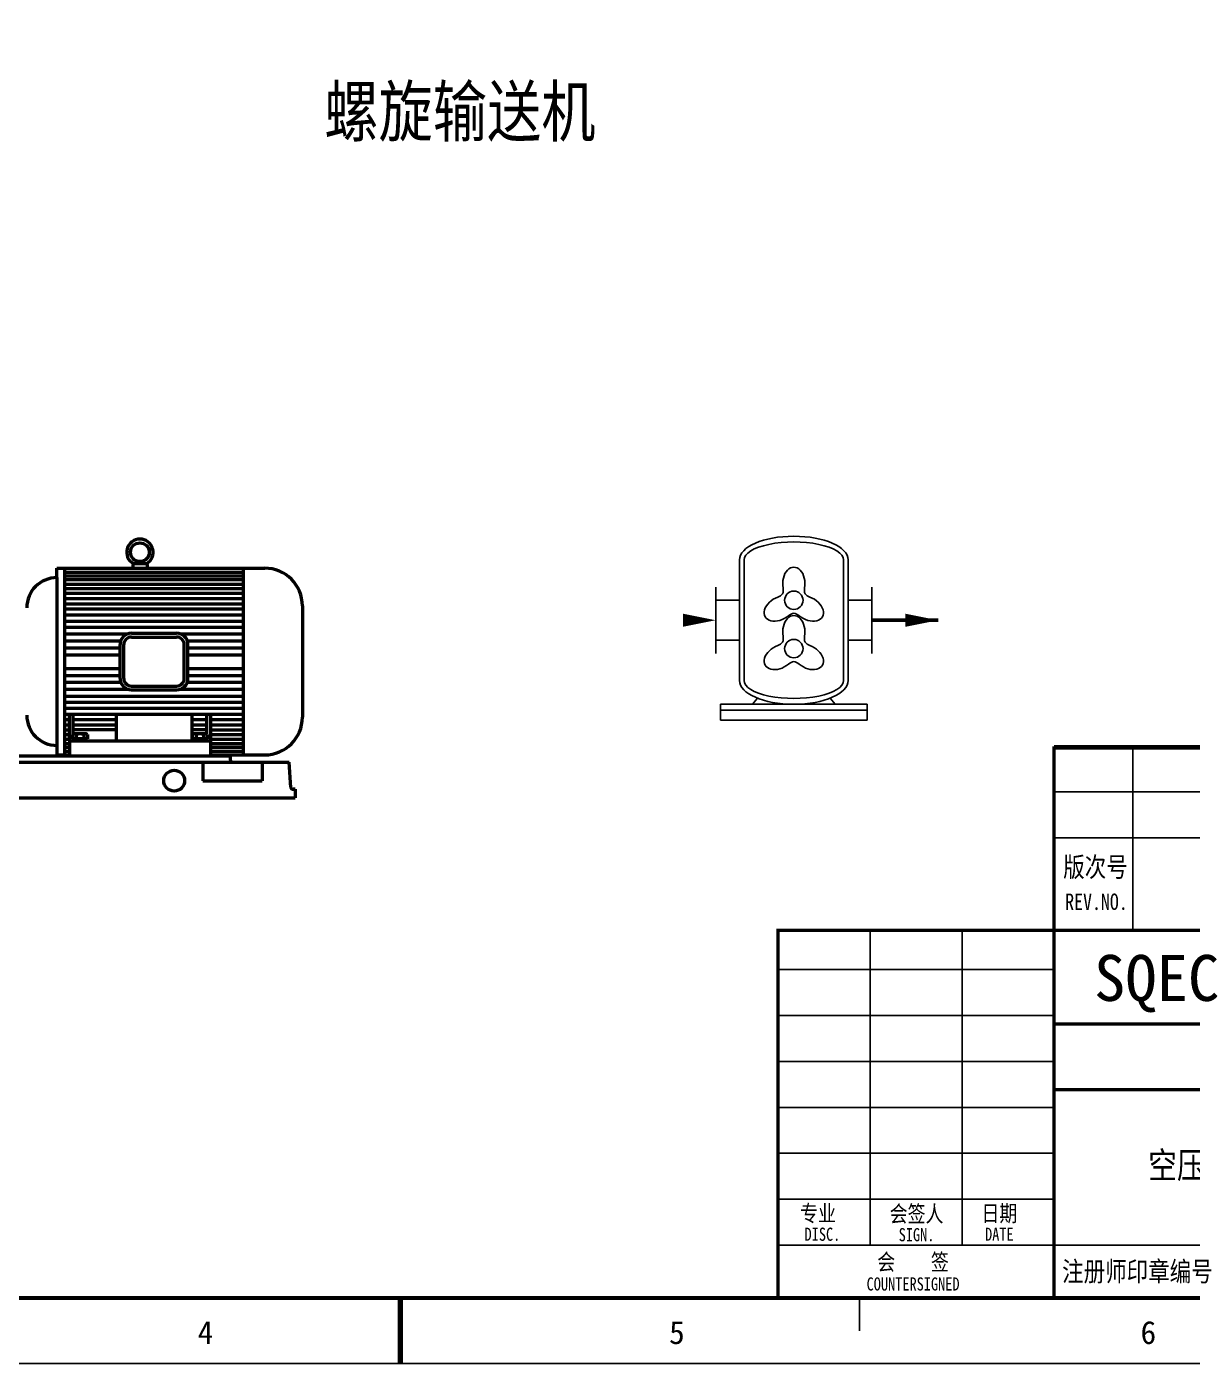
# Model space of a CAD drawing. Header units: millimetres. Extents: x 9671 to 25689, y -17516 to -2951.
# Drawn here: x 23860.8 to 24038.2, y -4598.2 to -4394.4 of the extents above; entities that cross this region are included whole.
import ezdxf
from ezdxf.enums import TextEntityAlignment as Align

# ---------------------------------------------------------------- set-up
doc = ezdxf.new("R2010")
doc.units = ezdxf.units.MM
doc.layers.add('arrow', color=7, linetype='Continuous')
doc.layers.add('图层1', color=1, linetype='Continuous')
doc.layers.add('粗实线', color=7, linetype='Continuous', lineweight=50)
doc.styles.add('QSDI', font='SimSun.ttf', dxfattribs={"width": 0.8})

# ---------------------------------------------------------------- blocks, each defined once
blk = doc.blocks.new('2#图框，横')
for p, q in [((8152.07, 10), (8152.07, 5)), ((8371.69, 0), (7777.69, 0)), ((7951.69, 0), (8371.69, 0))]:
    blk.add_line(p, q)
blk.add_lwpolyline([(7802.69, 10, 1, 1, 0), (7802.69, 410, 0.6, 0.6, 0), (8361.69, 410, 0.6, 0.6, 0), (8361.69, 10, 0.6, 0.6, 0)], format="xyseb", close=True)
for const_width in [0.8, 0.5]:
    blk.add_lwpolyline([(8082.19, 10), (8082.19, 0)], dxfattribs=dict(const_width=const_width))
at = {"style": 'QSDI'}
for s, p in [('4', (8051.36, 2.98)), ('5', (8123.11, 2.98)), ('6', (8194.86, 2.98))]:
    blk.add_text(s, height=3.5, dxfattribs=at).set_placement(p)
blk = doc.blocks.new('1#图签 分单元')
at = {"linetype": 'Continuous'}
blk.add_line((1975.77, -263.93), (2155.77, -263.93), dxfattribs=at)
for p, q in [((1987.77, -291.93), (1987.77, -264.26)), ((1975.77, -270.93), (2155.77, -270.93)), ((1975.77, -277.93), (2155.77, -277.93)), ((1947.77, -291.99), (1947.77, -339.93)), ((1961.77, -291.99), (1961.77, -339.93)), ((1933.77, -297.93), (1975.77, -297.93)), ((1933.77, -304.93), (1975.77, -304.93)), ((1933.77, -311.93), (1975.77, -311.93)), ((1933.77, -318.93), (1975.77, -318.93)), ((1933.77, -325.93), (1975.77, -325.93)), ((1933.77, -332.93), (1975.77, -332.93)), ((1933.77, -339.93), (2155.77, -339.93)), ((1933.77, -347.93), (2155.77, -347.93))]:
    blk.add_line(p, q)
at = {"linetype": 'Continuous', "const_width": 0.5}
for points in [[(2155.77, -264.26), (1975.77, -264.26), (1975.77, -291.99)], [(1975.77, -291.99), (1933.77, -291.99), (1933.77, -347.93)], [(2155.77, -291.99), (1975.77, -291.99), (1975.77, -347.93)], [(1975.77, -306.23), (2155.77, -306.23)], [(1975.77, -316.23), (2102.77, -316.23)]]:
    blk.add_lwpolyline(points, dxfattribs=at)
at = {"style": 'QSDI', "width": 0.8}
for s, height, p in [('版次号', 3, (1982.07, -283.85)), ('专业', 2.5, (1939.85, -336.31)), ('会签人', 2.5, (1954.84, -336.38)), ('日期', 2.5, (1967.44, -336.31)), ('会    签', 2.5, (1954.31, -343.71))]:
    blk.add_text(s, height=height, dxfattribs=at).set_placement(p, align=Align.CENTER)
at = {"linetype": 'Continuous', "style": 'QSDI', "width": 0.8}
for s, height, p in [('REV.NO.', 2.5, (1982.22, -288.89)), ('DISC.', 2, (1940.51, -339.24)), ('SIGN.', 2, (1954.84, -339.31)), ('DATE', 2, (1967.44, -339.24)), ('COUNTERSIGNED', 2, (1954.31, -346.81))]:
    blk.add_text(s, height=height, dxfattribs=at).set_placement(p, align=Align.CENTER)
at = {"style": 'QSDI'}
blk.add_text('SQEC', height=7, dxfattribs=at).set_placement((1991.38, -299.24), align=Align.MIDDLE_CENTER)
at = {"style": 'QSDI', "width": 0.8}
blk.add_text('注册师印章编号', height=3, dxfattribs=at).set_placement((1988.45, -343.83), align=Align.MIDDLE)
for tag, height, p in [('建设单位名称', 4, (2039.43, -311.43)), ('1', 3.5, (2138.79, -310.42)), ('2', 3.5, (2138.79, -318.85)), ('项目或装置名称', 4, (2040.3, -321.37)), ('单元名称', 4, (2040.3, -327.75)), ('3', 3.5, (2138.79, -327.21)), ('XXX图', 4, (2039.89, -334.37)), ('4', 3.5, (2138.79, -335.63)), ('2011年', 2.5, (2054.08, -343.96)), ('6', 3.5, (2138.79, -343.93)), ('1', 2.5, (2073.9, -344.2)), ('1', 2.5, (2093.27, -344.2))]:
    blk.add_attdef(tag, text='', height=height, dxfattribs=at).set_placement(p, align=Align.MIDDLE_CENTER)

msp = doc.modelspace()

# ---------------------------------------------------------------- linework, layer by layer
at = {"color": 2}
for centre in [(23977.54, -4481.67), (23977.54, -4489.03)]:
    msp.add_circle(centre, 1.4, dxfattribs=at)
for centre, start, end in [((23974.14, -4480.11), 341.342, 10.1423), ((23980.94, -4480.11), 169.8579, 198.6587), ((23974.49, -4479.5), 289.8575, 318.6567), ((23980.59, -4479.5), 221.3433, 250.1425), ((23977.88, -4485.4), 100.8871, 129.9465), ((23977.2, -4485.4), 50.0536, 79.1133), ((23974.49, -4486.86), 289.8575, 318.6567), ((23974.14, -4487.47), 341.342, 10.1423), ((23980.94, -4487.47), 169.8579, 198.6587), ((23980.59, -4486.86), 221.3433, 250.1425), ((23977.88, -4492.76), 100.8871, 129.9465), ((23977.2, -4492.76), 50.0536, 79.1133)]:
    msp.add_arc(centre, 1.79, start, end, dxfattribs=at)
for centre, major_axis, ratio, start_param, end_param in [((23977.54, -4479.15), (0, 2.52), 0.672047, 4.452247, 8.114143), ((23975.36, -4482.93), (2.18, 1.26), 0.672053, 1.310642, 4.967646), ((23979.72, -4482.93), (-2.18, 1.26), 0.672052, 1.315543, 4.972544), ((23977.54, -4486.51), (0, 2.52), 0.672047, 4.452247, 8.114143), ((23975.36, -4490.29), (2.18, 1.26), 0.672053, 1.310642, 4.967646), ((23979.72, -4490.29), (-2.18, 1.26), 0.672052, 1.315543, 4.972544)]:
    msp.add_ellipse(centre, major_axis=major_axis, ratio=ratio, start_param=start_param, end_param=end_param, dxfattribs=at)
at = {"layer": 'arrow', "color": 2}
for points in [[(23965.65, -4484.71, 0, 2, 0), (23960.65, -4484.71, 2, 2, 0)], [(23999.51, -4484.71, 0, 2, 0), (23994.51, -4484.71, 2, 2, 0)]]:
    msp.add_lwpolyline(points, format="xyseb", dxfattribs=at)
at = {"layer": '图层1', "color": 2}
for p, q in [((23969.26, -4475.53), (23969.26, -4493.88)), ((23969.97, -4475.53), (23969.97, -4493.88)), ((23985.11, -4475.53), (23985.11, -4493.88)), ((23985.82, -4475.53), (23985.82, -4493.88)), ((23965.65, -4489.75), (23965.65, -4479.66)), ((23989.43, -4489.75), (23989.43, -4479.66)), ((23969.26, -4481.67), (23965.65, -4481.67)), ((23985.82, -4481.67), (23989.43, -4481.67)), ((23969.26, -4487.74), (23965.65, -4487.74)), ((23985.82, -4487.74), (23989.43, -4487.74)), ((23972.02, -4496.58), (23971.26, -4497.49)), ((23983.06, -4496.58), (23983.82, -4497.49)), ((23988.72, -4497.49), (23966.36, -4497.49)), ((23966.36, -4497.49), (23966.36, -4499.9)), ((23988.72, -4498.4), (23966.36, -4498.4)), ((23988.72, -4497.49), (23988.72, -4499.9)), ((23988.72, -4499.9), (23966.36, -4499.9))]:
    msp.add_line(p, q, dxfattribs=at)
at = {"layer": '图层1', "color": 2, "const_width": 0.583}
msp.add_lwpolyline([(23999.51, -4484.71), (23989.43, -4484.71)], dxfattribs=at)
at = {"layer": '图层1', "color": 2}
for centre, major_axis, ratio, start_param, end_param in [((23977.54, -4475.53), (-8.28, 0), 0.435766, 3.141593, 6.283185), ((23977.54, -4493.88), (-7.57, 0), 0.361269, 0, 3.141593)]:
    msp.add_ellipse(centre, major_axis=major_axis, ratio=ratio, start_param=start_param, end_param=end_param, dxfattribs=at)
at = {"layer": '图层1', "color": 2, "extrusion": (0, 0, -1)}
for centre, major_axis, ratio, start_param, end_param in [((23977.54, -4475.53), (-7.57, 0), 0.361269, 0, 3.141593), ((23977.54, -4493.88), (-8.28, 0), 0.435766, 3.141593, 6.283185)]:
    msp.add_ellipse(centre, major_axis=major_axis, ratio=ratio, start_param=start_param, end_param=end_param, dxfattribs=at)
at = {"layer": '粗实线', "color": 2}
for p, q in [((23876.98, -4476.08), (23876.87, -4476.8)), ((23876.98, -4476.08), (23879.05, -4476.08)), ((23879.05, -4476.08), (23879.16, -4476.8)), ((23865.39, -4476.8), (23866.54, -4476.8)), ((23865.39, -4478.23), (23865.39, -4476.8)), ((23865.39, -4478.23), (23865.39, -4503.76)), ((23866.54, -4476.8), (23897.01, -4476.8)), ((23866.54, -4476.8), (23866.54, -4497.63)), ((23866.54, -4477.37), (23893.73, -4477.37)), ((23866.54, -4477.94), (23893.73, -4477.94)), ((23893.73, -4476.8), (23893.73, -4505.2)), ((23866.54, -4478.52), (23893.73, -4478.52)), ((23866.54, -4479.21), (23893.73, -4479.21)), ((23866.54, -4479.9), (23893.73, -4479.9)), ((23866.54, -4480.58), (23893.73, -4480.58)), ((23866.54, -4481.39), (23893.73, -4481.39)), ((23866.54, -4482.19), (23893.73, -4482.19)), ((23902.75, -4482.53), (23902.75, -4499.46)), ((23866.54, -4482.99), (23893.73, -4482.99)), ((23866.54, -4483.91), (23893.73, -4483.91)), ((23866.54, -4484.83), (23893.73, -4484.83)), ((23866.54, -4485.75), (23893.73, -4485.75)), ((23866.54, -4486.8), (23876.14, -4486.8)), ((23866.54, -4487.85), (23875.1, -4487.85)), ((23875, -4493.58), (23875, -4488.42)), ((23875.58, -4493.58), (23875.58, -4488.42)), ((23876.72, -4486.69), (23883.61, -4486.69)), ((23876.72, -4487.27), (23883.61, -4487.27)), ((23884.2, -4486.8), (23893.73, -4486.8)), ((23884.76, -4493.58), (23884.76, -4488.42)), ((23885.23, -4487.85), (23893.73, -4487.85)), ((23885.33, -4493.58), (23885.33, -4488.42)), ((23866.54, -4488.9), (23875, -4488.9)), ((23866.54, -4489.95), (23875, -4489.95)), ((23885.33, -4488.9), (23893.73, -4488.9)), ((23885.33, -4489.95), (23893.73, -4489.95)), ((23866.54, -4492.05), (23875, -4492.05)), ((23885.33, -4492.05), (23893.73, -4492.05)), ((23866.54, -4493.1), (23875, -4493.1)), ((23866.54, -4494.15), (23875.1, -4494.15)), ((23876.72, -4494.73), (23883.61, -4494.73)), ((23885.23, -4494.15), (23893.73, -4494.15)), ((23885.33, -4493.1), (23893.73, -4493.1)), ((23866.54, -4495.2), (23876.14, -4495.2)), ((23866.54, -4496.25), (23893.73, -4496.25)), ((23876.72, -4495.3), (23883.61, -4495.3)), ((23884.2, -4495.2), (23893.73, -4495.2)), ((23866.54, -4497.17), (23893.73, -4497.17)), ((23866.54, -4497.63), (23866.54, -4505.2)), ((23866.54, -4498.08), (23893.73, -4498.08)), ((23866.54, -4499), (23893.73, -4499)), ((23866.54, -4499.8), (23867.29, -4499.8)), ((23866.54, -4500.61), (23867.29, -4500.61)), ((23867.29, -4503.05), (23867.29, -4499.01)), ((23867.29, -4499.01), (23893.05, -4499.01)), ((23867.86, -4502.02), (23867.86, -4499.01)), ((23867.86, -4499.8), (23874.43, -4499.8)), ((23867.86, -4500.61), (23874.43, -4500.61)), ((23874.43, -4499), (23874.43, -4503.05)), ((23885.9, -4499), (23885.9, -4503.05)), ((23885.9, -4499.8), (23888.17, -4499.8)), ((23885.9, -4500.61), (23888.17, -4500.61)), ((23888.17, -4499.01), (23888.17, -4502.02)), ((23888.74, -4499.01), (23888.74, -4505.34)), ((23888.74, -4499.8), (23893.73, -4499.8)), ((23888.74, -4500.61), (23893.73, -4500.61)), ((23866.54, -4501.41), (23867.29, -4501.41)), ((23866.54, -4502.1), (23867.29, -4502.1)), ((23866.54, -4502.79), (23867.29, -4502.79)), ((23867.75, -4502.09), (23867.91, -4501.99)), ((23867.75, -4502.09), (23867.75, -4502.76)), ((23870.05, -4502.76), (23867.75, -4502.76)), ((23874.43, -4501.41), (23867.86, -4501.41)), ((23867.86, -4503.05), (23867.86, -4502.76)), ((23869.89, -4501.99), (23867.91, -4501.99)), ((23868, -4503.05), (23868, -4502.76)), ((23869.8, -4502.76), (23868, -4502.76)), ((23868.33, -4502.09), (23868.33, -4502.76)), ((23868.9, -4503.05), (23868.73, -4502.76)), ((23869.06, -4503.05), (23868.9, -4502.76)), ((23869.47, -4502.09), (23869.47, -4502.76)), ((23869.8, -4503.05), (23869.8, -4502.76)), ((23870.05, -4502.09), (23869.89, -4501.99)), ((23870.05, -4502.09), (23870.05, -4502.76)), ((23888.17, -4501.41), (23885.9, -4501.41)), ((23885.98, -4502.09), (23886.14, -4501.99)), ((23885.98, -4502.09), (23885.98, -4502.76)), ((23888.28, -4502.76), (23885.98, -4502.76)), ((23888.12, -4501.99), (23886.14, -4501.99)), ((23888.03, -4502.76), (23886.23, -4502.76)), ((23886.23, -4503.05), (23886.23, -4502.76)), ((23886.56, -4502.09), (23886.56, -4502.76)), ((23887.13, -4503.05), (23886.97, -4502.76)), ((23887.3, -4503.05), (23887.13, -4502.76)), ((23887.71, -4502.09), (23887.71, -4502.76)), ((23888.03, -4503.05), (23888.03, -4502.76)), ((23888.28, -4502.09), (23888.12, -4501.99)), ((23888.17, -4502.76), (23888.17, -4503.05)), ((23888.28, -4502.09), (23888.28, -4502.76)), ((23888.74, -4501.41), (23893.73, -4501.41)), ((23888.74, -4502.1), (23893.73, -4502.1)), ((23888.74, -4502.79), (23893.73, -4502.79)), ((23865.39, -4503.76), (23865.39, -4505.2)), ((23866.54, -4503.48), (23867.29, -4503.48)), ((23866.54, -4504.05), (23867.29, -4504.05)), ((23866.54, -4504.62), (23867.29, -4504.62)), ((23867.29, -4503.05), (23867.29, -4505.34)), ((23867.29, -4503.05), (23888.74, -4503.05)), ((23869.8, -4503.05), (23868, -4503.05)), ((23888.03, -4503.05), (23886.23, -4503.05)), ((23888.74, -4503.48), (23893.73, -4503.48)), ((23888.74, -4504.05), (23893.73, -4504.05)), ((23888.74, -4504.62), (23893.73, -4504.62)), ((23794.43, -4506.3), (23900.74, -4506.3)), ((23823.32, -4505.34), (23891.79, -4505.34)), ((23865.39, -4505.2), (23866.54, -4505.2)), ((23866.54, -4505.2), (23867.29, -4505.2)), ((23868.75, -4505.34), (23890.21, -4505.34)), ((23887.58, -4506.3), (23887.58, -4509.17)), ((23888.74, -4505.2), (23897.01, -4505.2)), ((23891.79, -4505.98), (23891.79, -4505.34)), ((23896.63, -4506.3), (23896.63, -4509.17)), ((23901.01, -4510.14), (23900.74, -4506.3)), ((23887.58, -4509.17), (23896.63, -4509.17)), ((23901.33, -4510.44), (23901.67, -4510.44)), ((23901.67, -4510.44), (23901.33, -4510.44)), ((23901.67, -4510.44), (23901.67, -4511.72)), ((23793.5, -4511.72), (23901.67, -4511.72))]:
    msp.add_line(p, q, dxfattribs=at)
for centre, radius in [((23878.02, -4474.36), 1.43), ((23883.24, -4509.13), 1.59)]:
    msp.add_circle(centre, radius, dxfattribs=at)
for centre, radius, start, end in [((23878.02, -4474.36), 2.01, 301.0027, 238.9973), ((23865.39, -4482.82), 4.59, 90, 180), ((23897.01, -4482.53), 5.74, 0, 90), ((23876.72, -4488.42), 1.72, 90, 180), ((23876.72, -4488.42), 1.15, 90, 180), ((23883.61, -4488.42), 1.72, 0, 90), ((23883.61, -4488.42), 1.15, 0, 90), ((23876.72, -4493.58), 1.72, 180, 270), ((23876.72, -4493.58), 1.15, 180, 270), ((23883.61, -4493.58), 1.72, 270, 0), ((23883.61, -4493.58), 1.15, 270, 0), ((23865.39, -4499.17), 4.59, 180, 270), ((23897.01, -4499.46), 5.74, 270, 0), ((23868.04, -4502.46), 0.467, 52.1211, 127.8789), ((23868.9, -4503.72), 1.72, 70.5288, 109.4712), ((23869.76, -4502.46), 0.467, 52.1211, 127.8789), ((23886.27, -4502.46), 0.467, 52.1211, 127.8789), ((23887.13, -4503.72), 1.72, 70.5288, 109.4712), ((23887.99, -4502.46), 0.467, 52.1211, 127.8789), ((23892.1, -4505.98), 0.319, 180, 270), ((23901.33, -4510.12), 0.319, 184, 270)]:
    msp.add_arc(centre, radius, start, end, dxfattribs=at)

# ---------------------------------------------------------------- block references
msp.add_blockref('2#图框，横', (15835.45, -4597.84))
at = {"color": 1}
ref = msp.add_blockref('1#图签 分单元', (22041.38, -4239.91), dxfattribs=at)
ref.add_attrib('单元名称', '空压制氮、制冷机房及氢压机工段（空压制氮单元）', dxfattribs={"height": 4, "style": 'QSDI', "width": 0.8}).set_placement((24081.68, -4567.65), align=Align.MIDDLE_CENTER)

# ---------------------------------------------------------------- texts
at = {"style": 'QSDI', "width": 0.8}
msp.add_text('螺旋输送机', height=7.569, dxfattribs=at).set_placement((23906.07, -4411.06))

doc.saveas('drawing.dxf')
